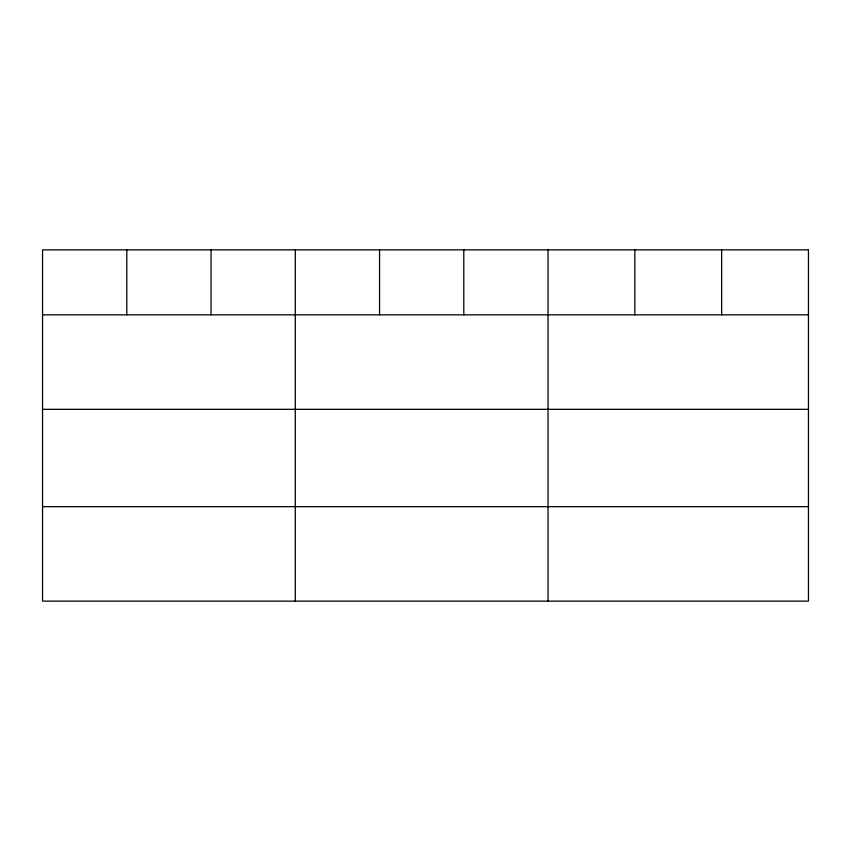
<?xml version="1.0" encoding="UTF-8"?>
<svg xmlns="http://www.w3.org/2000/svg" width="851" height="851" viewBox="0 0 851 851"><rect width="100%" height="100%" fill="white"/><g stroke="black" fill="none" stroke-linecap="round" stroke-linejoin="round"><path stroke-width="1.28" d="M42.55 314.838L808.45 314.838M42.55 409.32L808.45 409.32M42.55 506.664L808.45 506.664M721.648 249.864L721.648 314.838M634.846 249.864L634.846 314.838M548.044 249.864L548.044 601.136M463.795 249.864L463.795 314.838M379.546 249.864L379.546 314.838M295.297 249.864L295.297 601.136M211.048 249.864L211.048 314.838M126.799 249.864L126.799 314.838M808.45 249.864L42.55 249.864L42.55 601.136L808.45 601.136L808.45 249.864"/></g></svg>
